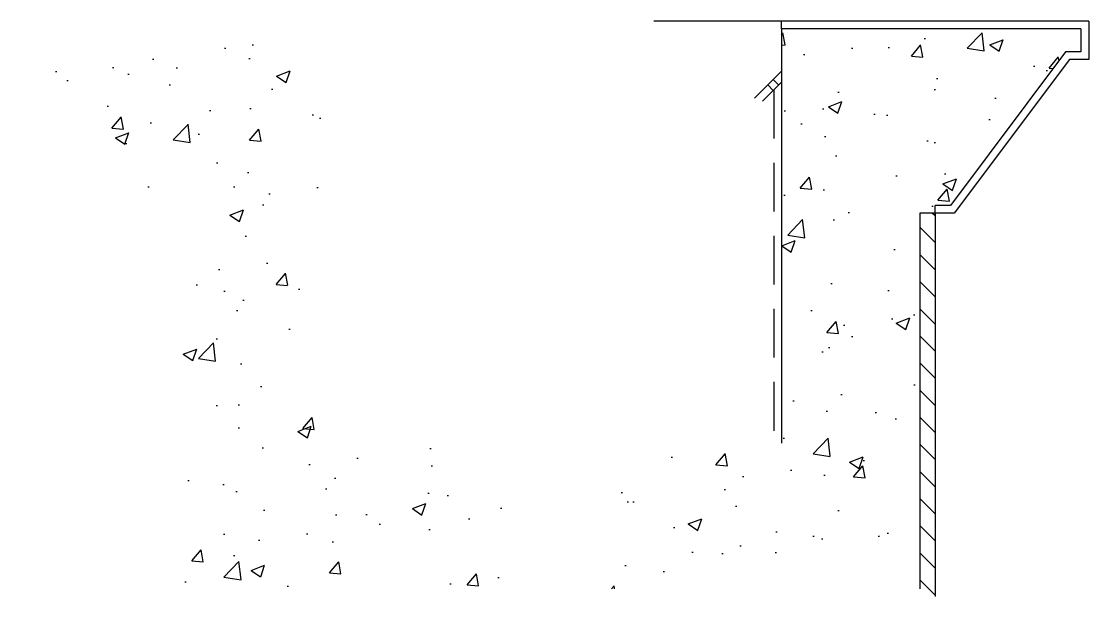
# Model space of a CAD drawing. Extents: x -24232 to 27340, y -23039 to 23489.
# Drawn here: x -44 to 1346, y -13593 to -12843 of the extents above; entities that cross this region are included whole.
import ezdxf

# ---------------------------------------------------------------- set-up
doc = ezdxf.new("R2010")
doc.units = 0
doc.header["$LTSCALE"] = 10
doc.linetypes.add('HIDDEN', pattern=[9.525, 6.35, -3.175])
for name, color, linetype in [('0-HATCH', 8, 'CONTINUOUS'), ('1', 1, 'CONTINUOUS'), ('4', 4, 'CONTINUOUS')]:
    doc.layers.add(name, color=color, linetype=linetype)

# ---------------------------------------------------------------- blocks, each defined once
blk = doc.blocks.new('A')
at = {"layer": '1'}
blk.add_line((0, 0), (0, -10), dxfattribs=at)

msp = doc.modelspace()

# ---------------------------------------------------------------- hatches: boundary and pattern name
at = {"layer": '0-HATCH'}
h = msp.add_hatch(dxfattribs=at)
h.set_pattern_fill('AR-CONC', color=1, scale=25, style=0)
h.set_pattern_definition([(50, (131990.95, -33774.57), (179.31505, -15.68803), [18.75, -206.25]), (355, (131990.95, -33774.57), (-34.68783, 188.04803), [15, -165]), (100.4514, (132005.89, -33775.88), (144.62735, 172.35989), [15.93505, -175.28553]), (46.1842, (131990.95, -33724.57), (266.81026, -41.37975), [28.125, -309.375]), (96.6356, (132013.18, -33728.02), (233.6657, 243.52947), [23.90257, -262.92825]), (351.1842, (131990.95, -33724.57), (233.6655, 243.52965), [22.5, -247.5]), (21, (132015.95, -33737.07), (149.22676, -100.65472), [18.75, -206.25]), (326, (132015.95, -33737.07), (60.82883, 181.2875), [15, -165]), (71.4514, (132028.38, -33745.46), (210.05566, 80.63262), [15.93505, -175.28553]), (37.5, (131990.946, -33774.57), (3.039964, 83.223463), [0, -163, 0, -167.5, 0, -165.625]), (7.5, (131990.95, -33774.57), (65.767384, 98.60293), [0, -95.5, 0, -159.25, 0, -63.125]), (327.5, (131935.196, -33774.57), (133.45561, -5.638718), [0, -62.5, 0, -195, 0, -258.75]), (317.5, (131910.2, -33774.57), (145.79654, 25.02625), [0, -81.25, 0, -129.5, 0, -183.75])])
h.paths.add_polyline_path([(946.1, -13393.3), (696.9, -13393.3), (696.9, -13419.1), (686.1, -13444.6), (686.1, -13563.3), (686.1, -13583.3), (1126.1, -13583.3), (1126.1, -13093.3), (1146.1, -13093.3), (1146.1, -13083.3), (1166.1, -13083.3), (1316.1, -12883.3), (1336.1, -12883.3), (1336.1, -12853.3), (946.1, -12853.3)])
h.paths.add_polyline_path([(346.1, -13393.3), (346.1, -12853.3), (-43.9, -12853.3), (-43.9, -12883.3), (-23.9, -12883.3), (126.1, -13083.3), (146.1, -13083.3), (146.1, -13093.3), (166.1, -13093.3), (166.1, -13583.3), (606.1, -13583.3), (606.1, -13563.3), (606.1, -13444.6), (595.2, -13419.1), (595.2, -13393.3)])
at = {"layer": '1'}
h = msp.add_hatch(dxfattribs=at)
h.set_pattern_fill('ANSI31', color=256, scale=200, style=0)
h.set_pattern_definition([(135, (-130698.797, -33774.57), (17.6776695, 17.6776695), [])])
h.paths.add_polyline_path([(1126.1, -13093.3), (1146.1, -13093.3), (1146.1, -13593.3), (1126.1, -13593.3), (1126.1, -13583.3)])

# ---------------------------------------------------------------- linework, layer by layer
for p, q in [((946.1, -12853.3), (946.1, -12843.3)), ((1336.1, -12853.3), (946.1, -12853.3)), ((1336.1, -12853.3), (1336.1, -12883.3)), ((1316.1, -12883.3), (1166.1, -13083.3)), ((1336.1, -12883.3), (1316.1, -12883.3)), ((911.1, -12943.3), (946.1, -12908.3)), ((921.1, -12947.5), (946.1, -12922.5)), ((1166.1, -13083.3), (1146.1, -13083.3)), ((1171.1, -13093.3), (1146.1, -13093.3))]:
    msp.add_line(p, q, dxfattribs=at)
at = {"layer": '1', "linetype": 'HIDDEN'}
msp.add_line((936.1, -12932.5), (936.1, -13383.3), dxfattribs=at)
at = {"layer": '4'}
for p, q in [((1346.1, -12843.3), (779.6, -12843.3)), ((1346.1, -12843.3), (1346.1, -12893.3)), ((946.1, -12853.3), (946.1, -13393.3)), ((1321.1, -12893.3), (1171.1, -13093.3)), ((1346.1, -12893.3), (1321.1, -12893.3)), ((1126.1, -13093.3), (1126.1, -13583.3)), ((1146.1, -13093.3), (1126.1, -13093.3)), ((1146.1, -13093.3), (1146.1, -13083.3)), ((1146.1, -13093.3), (1146.1, -13593.3))]:
    msp.add_line(p, q, dxfattribs=at)

# ---------------------------------------------------------------- block references
at = {"layer": '1', "xscale": -1, "rotation": 224.9999999999708}
for p in [(935.2, -12933.3), (942.3, -12926.3)]:
    msp.add_blockref('A', p, dxfattribs=at)

doc.saveas('drawing.dxf')
